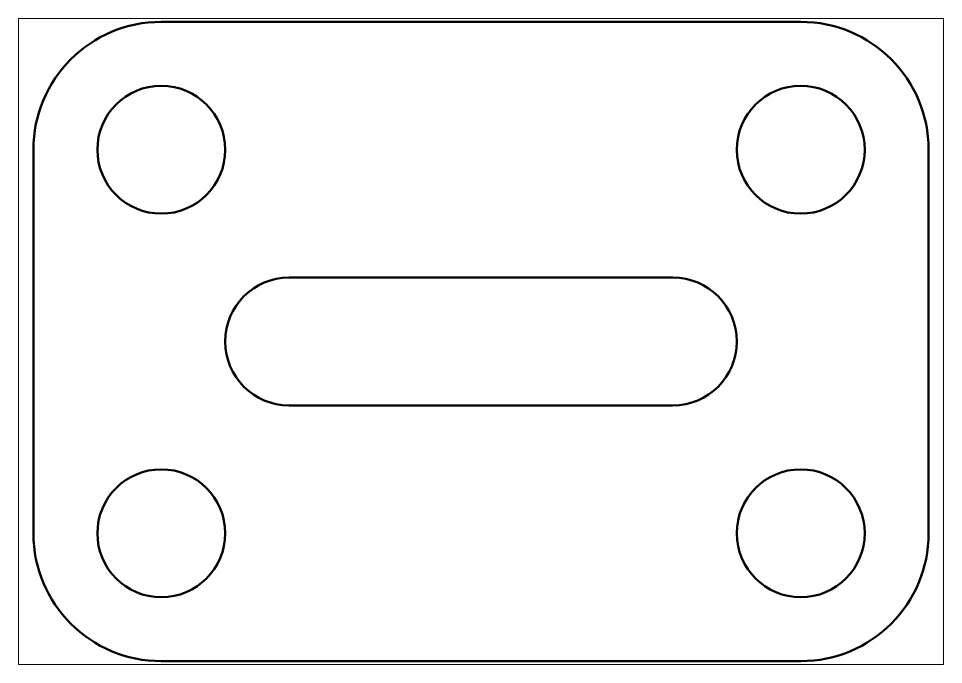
# Paper-space layout 'Layout1' of a CAD drawing. Header units: millimetres. Extents: x 29 to 260, y 20 to 182.
# The model-space entities are those that its viewports show. They can reach past a viewport. Long polylines and large blocks are cut down to what shows.
import ezdxf

# ---------------------------------------------------------------- set-up
doc = ezdxf.new("R2010")
doc.units = ezdxf.units.MM
doc.layers.add('Object', color=7, linetype='Continuous', lineweight=50)

msp = doc.modelspace()

# ---------------------------------------------------------------- linework, layer by layer
at = {"layer": 'Object'}
for p, q in [((140, 120), (40, 120)), ((20, 100), (20, 40)), ((160, 40), (160, 100)), ((60, 80), (120, 80)), ((120, 60), (60, 60)), ((40, 20), (140, 20))]:
    msp.add_line(p, q, dxfattribs=at)
for centre in [(40, 100), (140, 100), (40, 40), (140, 40)]:
    msp.add_circle(centre, 10, dxfattribs=at)
for centre, radius, start, end in [((40, 100), 20, 90, 180), ((140, 100), 20, 0, 90), ((60, 70), 10, 90, 270), ((120, 70), 10, 270, 90), ((40, 40), 20, 180, 270), ((140, 40), 20, 270, 0)]:
    msp.add_arc(centre, radius, start, end, dxfattribs=at)

psp = doc.layouts.get("Layout1")

# ---------------------------------------------------------------- viewports
at = {"layer": 'Object'}
psp.add_viewport(center=(144.52, 100.95), size=(231.23, 161.5214), view_center_point=(90, 70), view_height=101.0471, dxfattribs=at)

doc.saveas('drawing.dxf')
